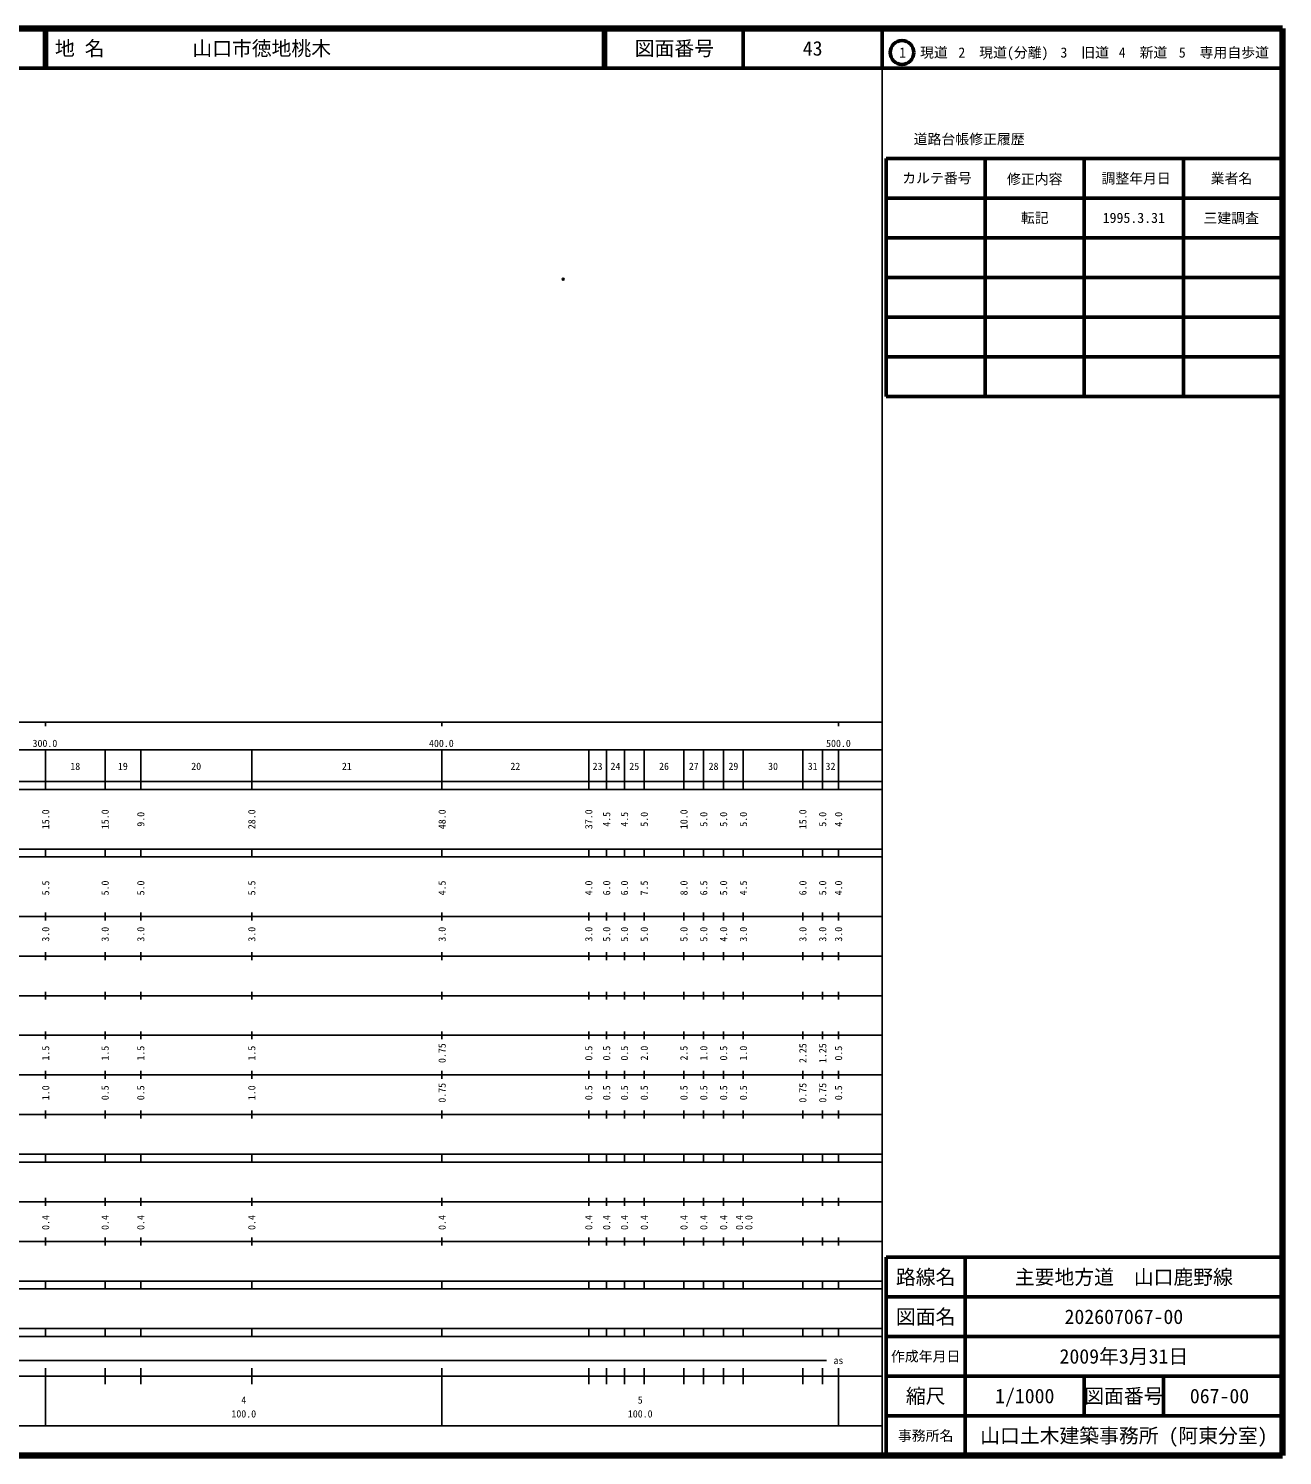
# Model space of a CAD drawing. Units: millimetres on the paper. Extents: x 40 to 680, y 20 to 380.
# Drawn here: x 363.7 to 680, y 20 to 380 of the extents above; entities that cross this region are included whole.
import ezdxf
from ezdxf.enums import TextEntityAlignment as Align

# ---------------------------------------------------------------- set-up
doc = ezdxf.new("R2010")
doc.units = ezdxf.units.MM
doc.header["$PDMODE"] = 32
doc.header["$PDSIZE"] = 0.5
doc.layers.add('M-OTRS', color=6, linetype='Continuous')
doc.layers.add('M-TTL-TXT', color=7, linetype='Continuous')
for name, color, linetype, lineweight in [('M-TTL', 2, 'Continuous', 140), ('M-TTL-BAND', 7, 'Continuous', 25), ('M-TTL-FRAM', 2, 'Continuous', 50), ('M-TTL-LINE', 7, 'Continuous', 50)]:
    doc.layers.add(name, color=color, linetype=linetype, lineweight=lineweight)
doc.styles.add('ＭＳ ゴシック', font='')
doc.styles.get('ＭＳ ゴシック').set_extended_font_data('MS Gothic')

msp = doc.modelspace()

# ---------------------------------------------------------------- linework, layer by layer
at = {"layer": 'M-OTRS'}
msp.add_point((498.576, 316.76), dxfattribs=at)
at = {"layer": 'M-TTL'}
for p, q in [((680, 380), (40, 380)), ((680, 20), (680, 380)), ((40, 20), (680, 20))]:
    msp.add_line(p, q, dxfattribs=at)
at = {"layer": 'M-TTL-BAND'}
for p, q in [((579, 20), (579, 370)), ((40, 205), (579, 205)), ((368, 205), (368, 204)), ((468, 205), (468, 204)), ((568, 205), (568, 204)), ((68, 198), (579, 198)), ((368, 188), (368, 198)), ((383, 188), (383, 198)), ((392, 188), (392, 198)), ((420, 188), (420, 198)), ((468, 188), (468, 198)), ((505, 188), (505, 198)), ((509.5, 188), (509.5, 198)), ((514, 188), (514, 198)), ((519, 188), (519, 198)), ((529, 188), (529, 198)), ((534, 188), (534, 198)), ((539, 188), (539, 198)), ((544, 188), (544, 198)), ((559, 188), (559, 198)), ((564, 188), (564, 198)), ((568, 188), (568, 198)), ((40, 190), (579, 190)), ((40, 188), (579, 188)), ((40, 173), (579, 173)), ((368, 171), (368, 173)), ((383, 171), (383, 173)), ((392, 171), (392, 173)), ((420, 171), (420, 173)), ((468, 171), (468, 173)), ((505, 171), (505, 173)), ((509.5, 171), (509.5, 173)), ((514, 171), (514, 173)), ((519, 171), (519, 173)), ((529, 171), (529, 173)), ((534, 171), (534, 173)), ((539, 171), (539, 173)), ((544, 171), (544, 173)), ((559, 171), (559, 173)), ((564, 171), (564, 173)), ((568, 171), (568, 173)), ((40, 171), (579, 171)), ((40, 156), (579, 156)), ((368, 155), (368, 157)), ((383, 155), (383, 157)), ((392, 155), (392, 157)), ((420, 155), (420, 157)), ((468, 155), (468, 157)), ((505, 155), (505, 157)), ((509.5, 155), (509.5, 157)), ((514, 155), (514, 157)), ((519, 155), (519, 157)), ((529, 155), (529, 157)), ((534, 155), (534, 157)), ((539, 155), (539, 157)), ((544, 155), (544, 157)), ((559, 155), (559, 157)), ((564, 155), (564, 157)), ((568, 155), (568, 157)), ((46, 146), (579, 146)), ((368, 145), (368, 147)), ((383, 145), (383, 147)), ((392, 145), (392, 147)), ((420, 145), (420, 147)), ((468, 145), (468, 147)), ((505, 145), (505, 147)), ((509.5, 145), (509.5, 147)), ((514, 145), (514, 147)), ((519, 145), (519, 147)), ((529, 145), (529, 147)), ((534, 145), (534, 147)), ((539, 145), (539, 147)), ((544, 145), (544, 147)), ((559, 145), (559, 147)), ((564, 145), (564, 147)), ((568, 145), (568, 147)), ((368, 135), (368, 137)), ((383, 135), (383, 137)), ((392, 135), (392, 137)), ((420, 135), (420, 137)), ((468, 135), (468, 137)), ((505, 135), (505, 137)), ((509.5, 135), (509.5, 137)), ((514, 135), (514, 137)), ((519, 135), (519, 137)), ((529, 135), (529, 137)), ((534, 135), (534, 137)), ((539, 135), (539, 137)), ((544, 135), (544, 137)), ((559, 135), (559, 137)), ((564, 135), (564, 137)), ((568, 135), (568, 137)), ((52, 136), (579, 136)), ((46, 126), (579, 126)), ((368, 125), (368, 127)), ((383, 125), (383, 127)), ((392, 125), (392, 127)), ((420, 125), (420, 127)), ((468, 125), (468, 127)), ((505, 125), (505, 127)), ((509.5, 125), (509.5, 127)), ((514, 125), (514, 127)), ((519, 125), (519, 127)), ((529, 125), (529, 127)), ((534, 125), (534, 127)), ((539, 125), (539, 127)), ((544, 125), (544, 127)), ((559, 125), (559, 127)), ((564, 125), (564, 127)), ((568, 125), (568, 127)), ((52, 116), (579, 116)), ((368, 115), (368, 117)), ((383, 115), (383, 117)), ((392, 115), (392, 117)), ((420, 115), (420, 117)), ((468, 115), (468, 117)), ((505, 115), (505, 117)), ((509.5, 115), (509.5, 117)), ((514, 115), (514, 117)), ((519, 115), (519, 117)), ((529, 115), (529, 117)), ((534, 115), (534, 117)), ((539, 115), (539, 117)), ((544, 115), (544, 117)), ((559, 115), (559, 117)), ((564, 115), (564, 117)), ((568, 115), (568, 117)), ((46, 106), (579, 106)), ((368, 105), (368, 107)), ((383, 105), (383, 107)), ((392, 105), (392, 107)), ((420, 105), (420, 107)), ((468, 105), (468, 107)), ((505, 105), (505, 107)), ((509.5, 105), (509.5, 107)), ((514, 105), (514, 107)), ((519, 105), (519, 107)), ((529, 105), (529, 107)), ((534, 105), (534, 107)), ((539, 105), (539, 107)), ((544, 105), (544, 107)), ((559, 105), (559, 107)), ((564, 105), (564, 107)), ((568, 105), (568, 107)), ((40, 96), (579, 96)), ((40, 94), (579, 94)), ((368, 94), (368, 96)), ((383, 94), (383, 96)), ((392, 94), (392, 96)), ((420, 94), (420, 96)), ((468, 94), (468, 96)), ((505, 94), (505, 96)), ((509.5, 94), (509.5, 96)), ((514, 94), (514, 96)), ((519, 94), (519, 96)), ((529, 94), (529, 96)), ((534, 94), (534, 96)), ((539, 94), (539, 96)), ((544, 94), (544, 96)), ((559, 94), (559, 96)), ((564, 94), (564, 96)), ((568, 94), (568, 96)), ((49, 84), (579, 84)), ((368, 83), (368, 85)), ((383, 83), (383, 85)), ((392, 83), (392, 85)), ((420, 83), (420, 85)), ((468, 83), (468, 85)), ((505, 83), (505, 85)), ((509.5, 83), (509.5, 85)), ((514, 83), (514, 85)), ((519, 83), (519, 85)), ((529, 83), (529, 85)), ((534, 83), (534, 85)), ((539, 83), (539, 85)), ((544, 83), (544, 85)), ((559, 83), (559, 85)), ((564, 83), (564, 85)), ((568, 83), (568, 85)), ((40, 74), (579, 74)), ((368, 73), (368, 75)), ((383, 73), (383, 75)), ((392, 73), (392, 75)), ((420, 73), (420, 75)), ((468, 73), (468, 75)), ((505, 73), (505, 75)), ((509.5, 73), (509.5, 75)), ((514, 73), (514, 75)), ((519, 73), (519, 75)), ((529, 73), (529, 75)), ((534, 73), (534, 75)), ((539, 73), (539, 75)), ((544, 73), (544, 75)), ((559, 73), (559, 75)), ((564, 73), (564, 75)), ((568, 73), (568, 75)), ((40, 64), (579, 64)), ((40, 62), (579, 62)), ((368, 62), (368, 64)), ((383, 62), (383, 64)), ((392, 62), (392, 64)), ((420, 62), (420, 64)), ((468, 62), (468, 64)), ((505, 62), (505, 64)), ((509.5, 62), (509.5, 64)), ((514, 62), (514, 64)), ((519, 62), (519, 64)), ((529, 62), (529, 64)), ((534, 62), (534, 64)), ((539, 62), (539, 64)), ((544, 62), (544, 64)), ((559, 62), (559, 64)), ((564, 62), (564, 64)), ((568, 62), (568, 64)), ((40, 52), (579, 52)), ((368, 50), (368, 52)), ((383, 50), (383, 52)), ((392, 50), (392, 52)), ((420, 50), (420, 52)), ((468, 50), (468, 52)), ((505, 50), (505, 52)), ((509.5, 50), (509.5, 52)), ((514, 50), (514, 52)), ((519, 50), (519, 52)), ((529, 50), (529, 52)), ((534, 50), (534, 52)), ((539, 50), (539, 52)), ((544, 50), (544, 52)), ((559, 50), (559, 52)), ((564, 50), (564, 52)), ((568, 50), (568, 52)), ((40, 50), (579, 50)), ((71, 44), (565, 44)), ((40, 40), (579, 40)), ((368, 27.5), (368, 42)), ((383, 38), (383, 42)), ((392, 38), (392, 42)), ((420, 38), (420, 42)), ((468, 27.5), (468, 42)), ((505, 38), (505, 42)), ((509.5, 38), (509.5, 42)), ((514, 38), (514, 42)), ((519, 38), (519, 42)), ((529, 38), (529, 42)), ((534, 38), (534, 42)), ((539, 38), (539, 42)), ((544, 38), (544, 42)), ((559, 38), (559, 42)), ((564, 38), (564, 42)), ((568, 27.5), (568, 42)), ((68, 27.5), (579, 27.5))]:
    msp.add_line(p, q, dxfattribs=at)
at = {"layer": 'M-TTL-FRAM'}
for p, q in [((580, 347.197), (580, 287.197)), ((580, 347.197), (680, 347.197)), ((580, 287.197), (680, 287.197)), ((680, 70), (580, 70)), ((580, 70), (580, 20))]:
    msp.add_line(p, q, dxfattribs=at)
at = {"layer": 'M-TTL-LINE'}
for p, q in [((367.75, 380), (367.75, 370)), ((368.25, 380), (368.25, 370)), ((508.747, 380), (508.747, 370)), ((509.247, 380), (509.247, 370)), ((543.997, 380), (543.997, 370)), ((579, 380), (579, 370)), ((40, 370), (680, 370)), ((605, 347.197), (605, 287.197)), ((630, 347.197), (630, 287.197)), ((655, 347.197), (655, 287.197)), ((580, 337.197), (680, 337.197)), ((580, 327.197), (680, 327.197)), ((580, 317.197), (680, 317.197)), ((580, 307.197), (680, 307.197)), ((580, 297.197), (680, 297.197)), ((600, 70), (600, 20)), ((680, 60), (580, 60)), ((680, 50), (580, 50)), ((680, 40), (580, 40)), ((630, 40), (630, 30)), ((650, 40), (650, 30)), ((680, 30), (580, 30))]:
    msp.add_line(p, q, dxfattribs=at)
msp.add_circle((584.031, 373.958), 3, dxfattribs=at)

# ---------------------------------------------------------------- texts
at = {"layer": 'M-TTL-BAND', "style": 'ＭＳ ゴシック'}
for s, p in [('300.0', (367.844, 198.195)), ('400.0', (467.844, 198.195)), ('500.0', (568, 198.195)), ('18', (375.5, 192.405)), ('19', (387.5, 192.405)), ('20', (406, 192.405)), ('21', (444, 192.405)), ('22', (486.5, 192.405)), ('23', (507.25, 192.405)), ('24', (511.75, 192.405)), ('25', (516.5, 192.405)), ('26', (524, 192.405)), ('27', (531.5, 192.405)), ('28', (536.5, 192.405)), ('29', (541.5, 192.405)), ('30', (551.5, 192.405)), ('31', (561.5, 192.405)), ('32', (566, 192.405)), ('as', (568, 42.5)), ('4', (418, 32.523)), ('5', (518, 32.523)), ('100.0', (418, 29.033)), ('100.0', (518, 29.033))]:
    msp.add_text(s, height=1.833, dxfattribs=at).set_placement(p, align=Align.BOTTOM_CENTER)
for s, p in [('15.0', (369.483, 180.5)), ('15.0', (384.483, 180.5)), ('9.0', (393.483, 180.5)), ('28.0', (421.483, 180.5)), ('48.0', (469.483, 180.5)), ('37.0', (506.483, 180.5)), ('4.5', (510.983, 180.5)), ('4.5', (515.483, 180.5)), ('5.0', (520.483, 180.5)), ('10.0', (530.483, 180.5)), ('5.0', (535.483, 180.5)), ('5.0', (540.483, 180.5)), ('5.0', (545.483, 180.5)), ('15.0', (560.483, 180.5)), ('5.0', (565.483, 180.5)), ('4.0', (569.483, 180.5)), ('5.5', (369.483, 163.174)), ('5.0', (384.483, 163.174)), ('5.0', (393.483, 163.174)), ('5.5', (421.483, 163.174)), ('4.5', (469.483, 163.174)), ('4.0', (506.483, 163.174)), ('6.0', (510.983, 163.174)), ('6.0', (515.483, 163.174)), ('7.5', (520.483, 163.174)), ('8.0', (530.483, 163.174)), ('6.5', (535.483, 163.174)), ('5.0', (540.483, 163.174)), ('4.5', (545.483, 163.174)), ('6.0', (560.483, 163.174)), ('5.0', (565.483, 163.174)), ('4.0', (569.483, 163.174)), ('3.0', (369.483, 151.5)), ('3.0', (384.483, 151.5)), ('3.0', (393.483, 151.5)), ('3.0', (421.483, 151.5)), ('3.0', (469.483, 151.5)), ('3.0', (506.483, 151.5)), ('5.0', (510.983, 151.5)), ('5.0', (515.483, 151.5)), ('5.0', (520.483, 151.5)), ('5.0', (530.483, 151.5)), ('5.0', (535.483, 151.5)), ('4.0', (540.483, 151.5)), ('3.0', (545.483, 151.5)), ('3.0', (560.483, 151.5)), ('3.0', (565.483, 151.5)), ('3.0', (569.483, 151.5)), ('1.5', (369.483, 121.5)), ('1.5', (384.483, 121.5)), ('1.5', (393.483, 121.5)), ('1.5', (421.483, 121.5)), ('0.75', (469.483, 121.5)), ('0.5', (506.483, 121.5)), ('0.5', (510.983, 121.5)), ('0.5', (515.483, 121.5)), ('2.0', (520.483, 121.5)), ('2.5', (530.483, 121.5)), ('1.0', (535.483, 121.5)), ('0.5', (540.483, 121.5)), ('1.0', (545.483, 121.5)), ('2.25', (560.483, 121.5)), ('1.25', (565.483, 121.5)), ('0.5', (569.483, 121.5)), ('1.0', (369.483, 111.5)), ('0.5', (384.483, 111.5)), ('0.5', (393.483, 111.5)), ('1.0', (421.483, 111.5)), ('0.75', (469.483, 111.5)), ('0.5', (506.483, 111.5)), ('0.5', (510.983, 111.5)), ('0.5', (515.483, 111.5)), ('0.5', (520.483, 111.5)), ('0.5', (530.483, 111.5)), ('0.5', (535.483, 111.5)), ('0.5', (540.483, 111.5)), ('0.5', (545.483, 111.5)), ('0.75', (560.483, 111.5)), ('0.75', (565.483, 111.5)), ('0.5', (569.483, 111.5)), ('0.4', (369.483, 78.764)), ('0.4', (384.483, 78.764)), ('0.4', (393.483, 78.764)), ('0.4', (421.483, 78.764)), ('0.4', (469.483, 78.764)), ('0.4', (506.483, 78.764)), ('0.4', (510.983, 78.764)), ('0.4', (515.483, 78.764)), ('0.4', (520.483, 78.764)), ('0.4', (530.483, 78.764)), ('0.4', (535.483, 78.764)), ('0.4', (540.483, 78.764)), ('0.4', (544.483, 78.764)), ('0.0', (546.853, 78.764))]:
    msp.add_text(s, height=1.833, rotation=90, dxfattribs=at).set_placement(p, align=Align.BOTTOM_CENTER)
at = {"layer": 'M-TTL-TXT', "style": 'ＭＳ ゴシック'}
for s, p in [('地 名', (370.38, 375)), ('山口市徳地桃木', (405.024, 375))]:
    msp.add_text(s, height=3.666, dxfattribs=at).set_placement(p, align=Align.MIDDLE_LEFT)
for s, height, p in [('図面番号', 3.666, (526.622, 375)), ('43', 3.666, (561.497, 375)), ('1\u3000現道', 2.566, (589.448, 373.958)), ('2\u3000現道(分離)', 2.566, (609.619, 373.958)), ('3\u3000旧道', 2.566, (630.121, 373.958)), ('4\u3000新道', 2.566, (644.824, 373.958)), ('5\u3000専用自歩道', 2.566, (665.228, 373.958)), ('道路台帳修正履歴', 2.566, (600.968, 352.113)), ('カルテ番号', 2.566, (592.839, 342.277)), ('修正内容', 2.566, (617.509, 342.023)), ('調整年月日', 2.566, (643.089, 342.197)), ('業者名', 2.566, (667.134, 342.197)), ('転記', 2.566, (617.5, 332.245)), ('1995.3.31', 2.566, (642.5, 332.245)), ('三建調査', 2.566, (667.077, 332.189)), ('路線名', 3.666, (590, 65)), ('路線名', 3.666, (590, 65)), ('主要地方道\u3000山口鹿野線', 3.666, (640, 65)), ('図面名', 3.666, (590, 55)), ('図面名', 3.666, (590, 55)), ('202607067-00', 3.666, (640, 55)), ('2009年3月31日', 3.666, (640, 45)), ('作成年月日', 2.566, (590, 45)), ('作成年月日', 2.566, (590, 45)), ('縮尺', 3.666, (590, 35)), ('縮尺', 3.666, (590, 35)), ('1/1000', 3.666, (615, 35)), ('図面番号', 3.666, (640, 35)), ('図面番号', 3.666, (640, 35)), ('067-00', 3.666, (664.125, 35)), ('事務所名', 2.566, (590, 25)), ('事務所名', 2.566, (590, 25)), ('山口土木建築事務所 (阿東分室)', 3.666, (640, 25))]:
    msp.add_text(s, height=height, dxfattribs=at).set_placement(p, align=Align.MIDDLE_CENTER)

doc.saveas('drawing.dxf')
